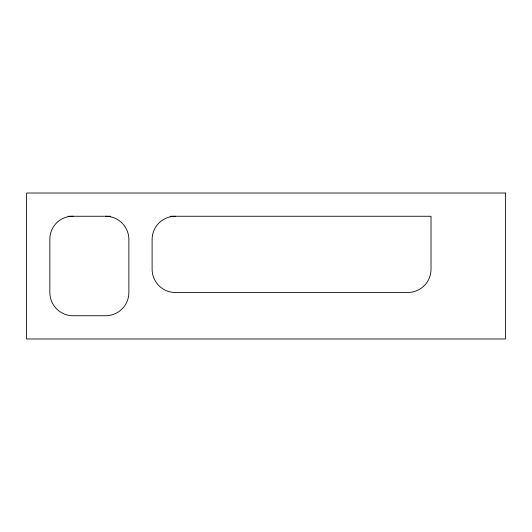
<?xml version="1.0" encoding="UTF-8"?>
<svg xmlns="http://www.w3.org/2000/svg" width="532" height="532" viewBox="0 0 532 532"><rect width="100%" height="100%" fill="white"/><g stroke="black" fill="none" stroke-linecap="round" stroke-linejoin="round"><path stroke-width="0.8" d="M68.103 216.258L110.603 216.258M170.207 216.258L431.026 216.258L431.026 269.252A23.242 23.242 0 0 1 407.778 292.494L175.354 292.494A23.242 23.242 0 0 1 152.112 269.252L152.112 239.506A23.242 23.242 0 0 1 175.354 216.258M105.622 216.258A23.242 23.242 0 0 1 128.87 239.506L128.87 292.494A23.242 23.242 0 0 1 105.622 315.742L73.084 315.742A23.242 23.242 0 0 1 49.842 292.494L49.842 239.506A22.856 22.856 0 0 1 73.084 216.258M505.4 193.016L26.6 193.016L26.6 338.984L505.4 338.984L505.4 193.016"/></g></svg>
